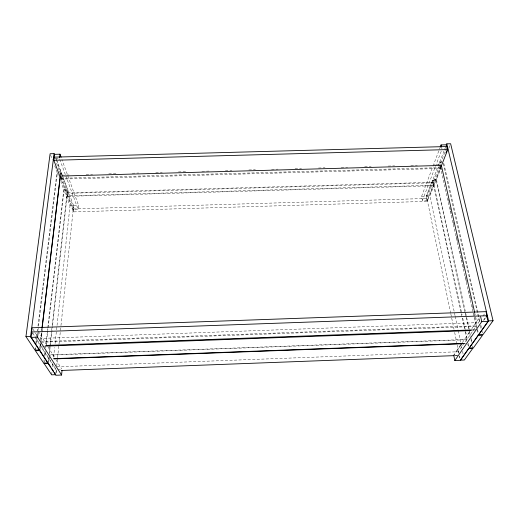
<?xml version="1.0" encoding="UTF-8"?>
<svg xmlns="http://www.w3.org/2000/svg" width="519" height="519" viewBox="0 0 519 519"><rect width="100%" height="100%" fill="white"/><g stroke="black" fill="none" stroke-linecap="round" stroke-linejoin="round"><path stroke-width="0.39" stroke-dasharray="2.6 1.95" d="M60.976 177.537L73.205 209.89L78.239 209.741L78.661 205.615L61.93 159.495M73.451 211.895L73.756 208.943L67.885 193.328L432.729 182.805L433.359 185.744L427.195 201.359L73.451 211.895L67.554 196.344L67.885 193.328M55.961 373.077L56.383 369.054M56.727 365.837L57.486 358.59M57.57 357.786L58.932 344.908M59.017 344.103L60.879 326.399M60.963 325.595L73.607 205.68L70.02 205.784L64.038 190.103L67.742 189.993L52.296 327.8M56.052 372.94L56.383 369.852L36.09 338.206M73.205 209.89L73.64 205.764L56.973 161.156M51.673 374.841L52.017 371.623M52.542 366.79L52.893 363.572M53.593 357.13L54.638 347.471M55.079 343.448L70.02 205.784M49.474 355.95L49.123 359.109L56.545 370.663M48.189 361.38L48.637 357.364M49.182 352.544L49.993 345.317M50.084 344.512L51.615 330.856M51.705 330.052L52.069 326.84M52.16 326.036L67.502 189.48L62.306 175.565M48.319 363.255L48.994 357.247M49.311 354.393L50.129 347.14M50.213 346.335L52.205 328.605M439.651 165.47L440.326 168.467L433.709 185.225L67.314 195.838L67.652 192.815L61.618 176.778M43.901 361.542L44.083 359.933M44.64 355.113L45.01 351.895M45.477 347.879L47.709 328.598M47.8 327.794L63.792 189.584L60.995 182.26M44.031 363.417L44.4 360.205M44.868 356.196L45.419 351.382M46.068 345.764L64.038 190.103M42 327.969L40.742 338.414L476.961 322.662L474.814 313.184M39.671 348.346L40.248 343.533M40.638 340.321L41.695 331.498M41.792 330.694L42.084 328.287M60.509 175L60.892 171.789L56.37 159.69M40.592 343.617L40.346 345.66L34.494 336.552M39.982 349.78L40.657 344.168M41.04 340.964L42 332.945M42.097 332.147L42.577 328.138M60.918 175.039L61.21 172.632L59.672 172.678M48.812 358.83L40.754 346.296L40.917 344.934M67.314 195.838L60.976 179.133L61.248 176.823M34.994 350.117L35.493 346.102M35.889 342.89L36.486 338.077M36.583 337.272L36.985 334.061M37.381 330.85L37.576 329.247M37.978 326.036L57.038 171.893L54.729 165.846M35.415 350.747L35.908 346.737M36.304 343.533L36.998 337.914M37.887 330.7L57.362 172.743L59.036 177.135M440.612 166.372L427.267 200.276L422.408 200.425L421.59 196.403L432.755 166.884M433.041 166.125L439.911 147.96M422.408 200.425L441.461 150.698M450.719 313.359L426.41 195.961L432.515 180.229L436.09 180.132L465.089 312.736M427.267 200.276L426.436 196.26L446.139 145.534M427.195 201.359L426.605 198.485L432.729 182.805M433.709 185.225L433.08 182.286L439.08 166.936M446.47 148.045L439.982 164.627L434.312 164.789M455.033 315.597L429.868 195.858L436.09 180.132M469.176 328.988L436.447 179.606L441.085 167.871M448.916 148.103L450.064 145.197M462.364 342.624L467.788 334.612M471.862 328.605L479.55 317.252M458.614 353.231L458.309 351.746L466.516 339.744L49.565 355.158M41.241 342.216L475.884 326.438L466.983 339.439L49.26 354.873M476.689 327.359L476.332 325.783L479.854 320.638M482.936 316.142L485.142 312.925M483.474 320.294L485.297 317.667M483.877 320.171L485.648 317.622M455.027 355.619L458.264 355.496M40.839 341.573L476.332 325.783M473.179 329.876L476.416 329.76M40.754 346.296L42.376 346.238M43.181 346.205L45.607 346.121M472.725 330.525L474.347 330.467M462.954 343.448L466.996 343.299M463.298 343.721L464.914 343.656M56.947 366.823L455.072 351.869M455.877 351.837L458.309 351.746M57.817 369.8L61.404 369.664M455.351 355.249L457.713 355.158M73.64 205.764L78.661 205.615M426.41 195.961L429.868 195.858M421.59 196.403L426.436 196.26M73.756 208.943L426.605 198.485M59.348 171.828L60.892 171.789M441.974 161.934L439.749 161.993L440.813 166.729M441.637 162.778L439.418 162.843L440.125 165.996M69.124 174.981L61.021 175.208L55.929 161.656M86.128 174.507L92.603 174.326M108.802 173.871L116.087 173.67M132.28 173.216L138.761 173.035M155.765 172.561L162.239 172.379M178.439 171.932L186.535 171.705M201.917 171.276L209.209 171.069M225.402 170.621L231.876 170.44M248.886 169.966L255.361 169.784M271.554 169.33L278.035 169.149M295.039 168.675L301.52 168.493M318.523 168.02L324.998 167.838M341.197 167.384L347.672 167.202M364.675 166.729L371.156 166.547M388.16 166.074L394.635 165.892M410.834 165.444L417.308 165.263M60.658 178.289L440.657 167.624M60.976 179.133L440.326 168.467M63.792 189.584L67.502 189.48M436.447 179.606L432.865 179.71L462.053 314.91M67.652 192.815L433.08 182.286M67.554 196.344L433.359 185.744M55.468 158.691L59.471 158.58M31.562 331.991L34.072 335.897M32.632 332.815L35.655 337.532M32.937 329.091L35.013 332.374M35.428 333.036L37.096 335.663M38.276 331.239L46.366 344.266M48.072 347.01L54.456 357.293M56.162 360.037L61.696 368.951M50.687 155.259L52.419 159.8M55.838 158.133L56.688 160.403M61.21 172.632L62.027 174.832M59.75 159.333L65.543 175.13M65.822 175.883L78.239 209.741M441.714 147.772L442.039 149.187M443.816 163.466L480.127 321.962M480.854 325.115L481.574 328.268M482.294 331.42L482.657 332.997M443.297 163.53L479.673 322.617M480.393 325.77L481.295 329.708M440.994 167.514L441.526 169.882M448.111 199.069L448.65 201.43M450.07 207.743L450.602 210.111M450.784 210.896L451.854 215.632M453.275 221.944L453.807 224.305M456.48 236.139L457.012 238.506M457.194 239.291L457.726 241.659M459.86 251.125L460.93 255.861M461.106 256.646L461.644 259.013M461.819 259.798L462.89 264.534M463.065 265.326L464.135 270.055M465.556 276.368L466.094 278.729M466.27 279.52L466.808 281.888M468.761 290.562L470.006 296.083M470.188 296.874L470.72 299.242M472.147 305.548L472.854 308.708M473.925 313.437L474.638 316.59M474.814 317.381L476.773 326.055M477.486 329.215L478.375 333.159M440.307 166.781L476.325 326.711M477.032 329.863L478.271 335.378M475.884 326.438L476.241 328.014M469.351 329.779L470.564 335.313M471.258 338.472L471.953 341.638M465.264 313.521L465.952 316.681M466.127 317.472L469.059 330.888M469.234 331.68L470.272 336.416M470.96 339.569L471.654 342.728M472.342 345.888L472.861 348.255M462.734 318.069L465.465 330.72M465.634 331.511L467.515 340.204M468.196 343.37L469.221 348.113M432.515 180.229L461.099 312.879M461.268 313.664L464.499 328.67M465.18 331.823L467.055 340.509M467.729 343.669L468.754 348.405M466.516 339.744L466.847 341.275M455.195 316.395L458.03 329.876M458.199 330.668L460.697 342.559M461.365 345.732L461.865 348.113M462.533 351.285L463.195 354.458M450.881 314.151L451.536 317.323M451.705 318.115L454.002 329.221M454.657 332.394L457.122 344.292M457.291 345.09L457.777 347.464M458.439 350.643L458.932 353.017M459.587 356.19L459.918 357.779M459.445 355.846L459.912 358.091"/><path stroke-width="0.78" d="M31.769 331.472L31.01 337.402L55.812 375.256L61.579 375.036L62.046 370.41M42 327.969L60.269 176.09L441.358 165.431L474.638 312.393M42.182 327.483L60.412 175.798M61.579 375.036L37.55 337.162L38.095 332.718M59.562 157.847L60.009 154.201L54.43 154.351L53.866 158.73M30.627 336.429L54.106 153.643L50.109 153.747L25.95 336.597L34.994 350.117L39.476 349.955L30.627 336.429L25.95 336.597M60.373 177.543L53.827 160.287L54.229 157.14L447.054 146.533L447.774 149.589L441.247 166.119M440.203 147.201L441.059 144.931L446.431 144.788L447.436 149.044M446.23 145.301L446.794 143.847L450.635 143.744L493.05 320.71L483.02 334.58L478.732 334.736L488.587 320.872L446.794 143.847M445.951 152.813L446.84 150.549M454.676 353.971L453.775 355.307L454.832 360.543L460.372 360.329L488.016 321.417L486.666 315.695M456.032 351.966L458.296 348.632M459.198 347.295L461.91 343.293M468.242 333.944L469.15 332.608M454.832 360.543L481.775 321.644L480.62 316.635M486.095 316.979L486.978 315.708L486.018 311.64L32.107 327.781L31.562 331.991L486.978 315.708M61.404 370.475L454.216 355.645M46.009 345.453L472.368 329.909M46.418 346.089L471.109 330.59M53.665 358.648L462.954 343.448M53.976 358.927L462.487 343.747M48.319 363.255L44.031 363.417L51.673 374.841L55.793 374.686L54.476 372.668M31.01 337.402L37.55 337.162M488.587 320.872L493.05 320.71M481.775 321.644L488.016 321.417M53.827 160.287L447.774 149.589M48.76 363.929L50.518 366.622M51.394 367.965L53.593 371.325M54.106 153.643L54.67 155.155M60.009 154.201L61.106 157.225M441.059 144.931L441.552 147.059M468.754 348.405L460.411 360.16L464.362 360.011L472.861 348.255L468.754 348.405M478.271 335.378L469.221 348.113L473.334 347.957L482.553 335.222L478.271 335.378M39.892 350.584L35.415 350.747L43.713 363.144L48.008 362.989L39.892 350.584"/></g></svg>
